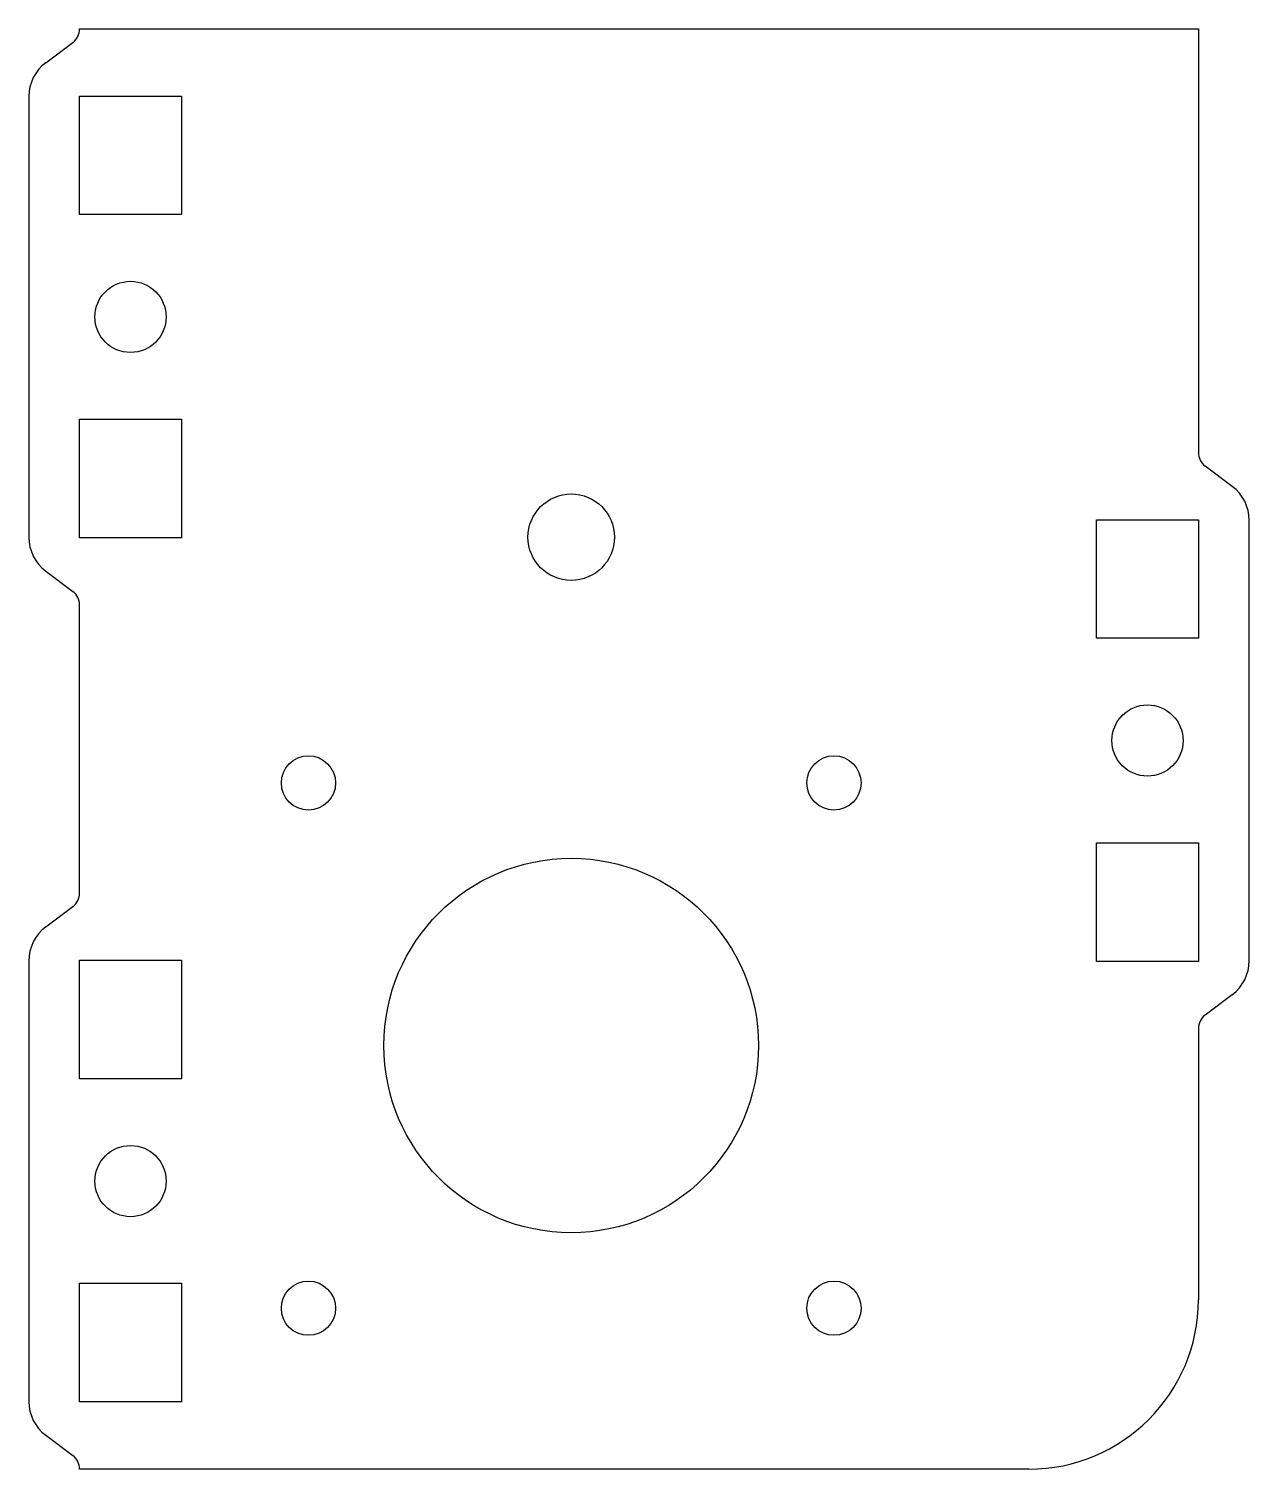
# Model space of a CAD drawing. Header units: millimetres. Extents: x -3 to 69, y -378.8 to -293.8.
import ezdxf

# ---------------------------------------------------------------- set-up
doc = ezdxf.new("R2010")
doc.units = ezdxf.units.MM

msp = doc.modelspace()

# ---------------------------------------------------------------- linework, layer by layer
at = {"color": 7, "linetype": 'Continuous', "lineweight": 25}
for p, q in [((0, -293.846), (66, -293.846)), ((66, -293.846), (66, -318.846)), ((-2, -295.846), (-0.4, -294.646)), ((-3, -297.846), (-3, -323.846)), ((0, -304.814), (0, -297.814)), ((0, -297.814), (6, -297.814)), ((6, -297.814), (6, -304.814)), ((6, -304.814), (0, -304.814)), ((0, -323.878), (0, -316.878)), ((0, -316.878), (6, -316.878)), ((6, -316.878), (6, -323.878)), ((68, -320.846), (66.4, -319.646)), ((60, -329.814), (60, -322.814)), ((60, -322.814), (66, -322.814)), ((66, -322.814), (66, -329.814)), ((69, -348.846), (69, -322.846)), ((6, -323.878), (0, -323.878)), ((-2, -325.846), (-0.4, -327.046)), ((0, -344.846), (0, -327.846)), ((66, -329.814), (60, -329.814)), ((60, -348.878), (60, -341.878)), ((60, -341.878), (66, -341.878)), ((66, -341.878), (66, -348.878)), ((-2, -346.846), (-0.4, -345.646)), ((-3, -348.846), (-3, -374.846)), ((0, -355.814), (0, -348.814)), ((0, -348.814), (6, -348.814)), ((6, -348.814), (6, -355.814)), ((66, -348.878), (60, -348.878)), ((68, -350.846), (66.4, -352.046)), ((66, -352.846), (66, -368.846)), ((6, -355.814), (0, -355.814)), ((0, -374.878), (0, -367.878)), ((0, -367.878), (6, -367.878)), ((6, -367.878), (6, -374.878)), ((6, -374.878), (0, -374.878)), ((-2, -376.846), (-0.4, -378.046)), ((56, -378.846), (0, -378.846))]:
    msp.add_line(p, q, dxfattribs=at)
for centre, radius in [((3, -310.846), 2.1), ((29, -323.846), 2.55), ((63, -335.846), 2.1), ((13.5, -338.346), 1.6), ((44.5, -338.346), 1.6), ((29, -353.846), 11.05), ((3, -361.846), 2.1), ((13.5, -369.346), 1.6), ((44.5, -369.346), 1.6)]:
    msp.add_circle(centre, radius, dxfattribs=at)
for centre, radius, start, end in [((-1, -293.846), 1, 306.8699, 0), ((-0.5, -297.846), 2.5, 126.8699, 180), ((67, -318.846), 1, 180, 233.1301), ((66.5, -322.846), 2.5, 360, 53.1301), ((-0.5, -323.846), 2.5, 180, 233.1301), ((-1, -327.846), 1, 0, 53.1301), ((-1, -344.846), 1, 306.8699, 0), ((-0.5, -348.846), 2.5, 126.8699, 180), ((66.5, -348.846), 2.5, 306.8699, 360), ((67, -352.846), 1, 126.8699, 180), ((56, -368.846), 10, 270, 0), ((-0.5, -374.846), 2.5, 180, 233.1301), ((-1, -378.846), 1, 0, 53.1301)]:
    msp.add_arc(centre, radius, start, end, dxfattribs=at)

doc.saveas('drawing.dxf')
